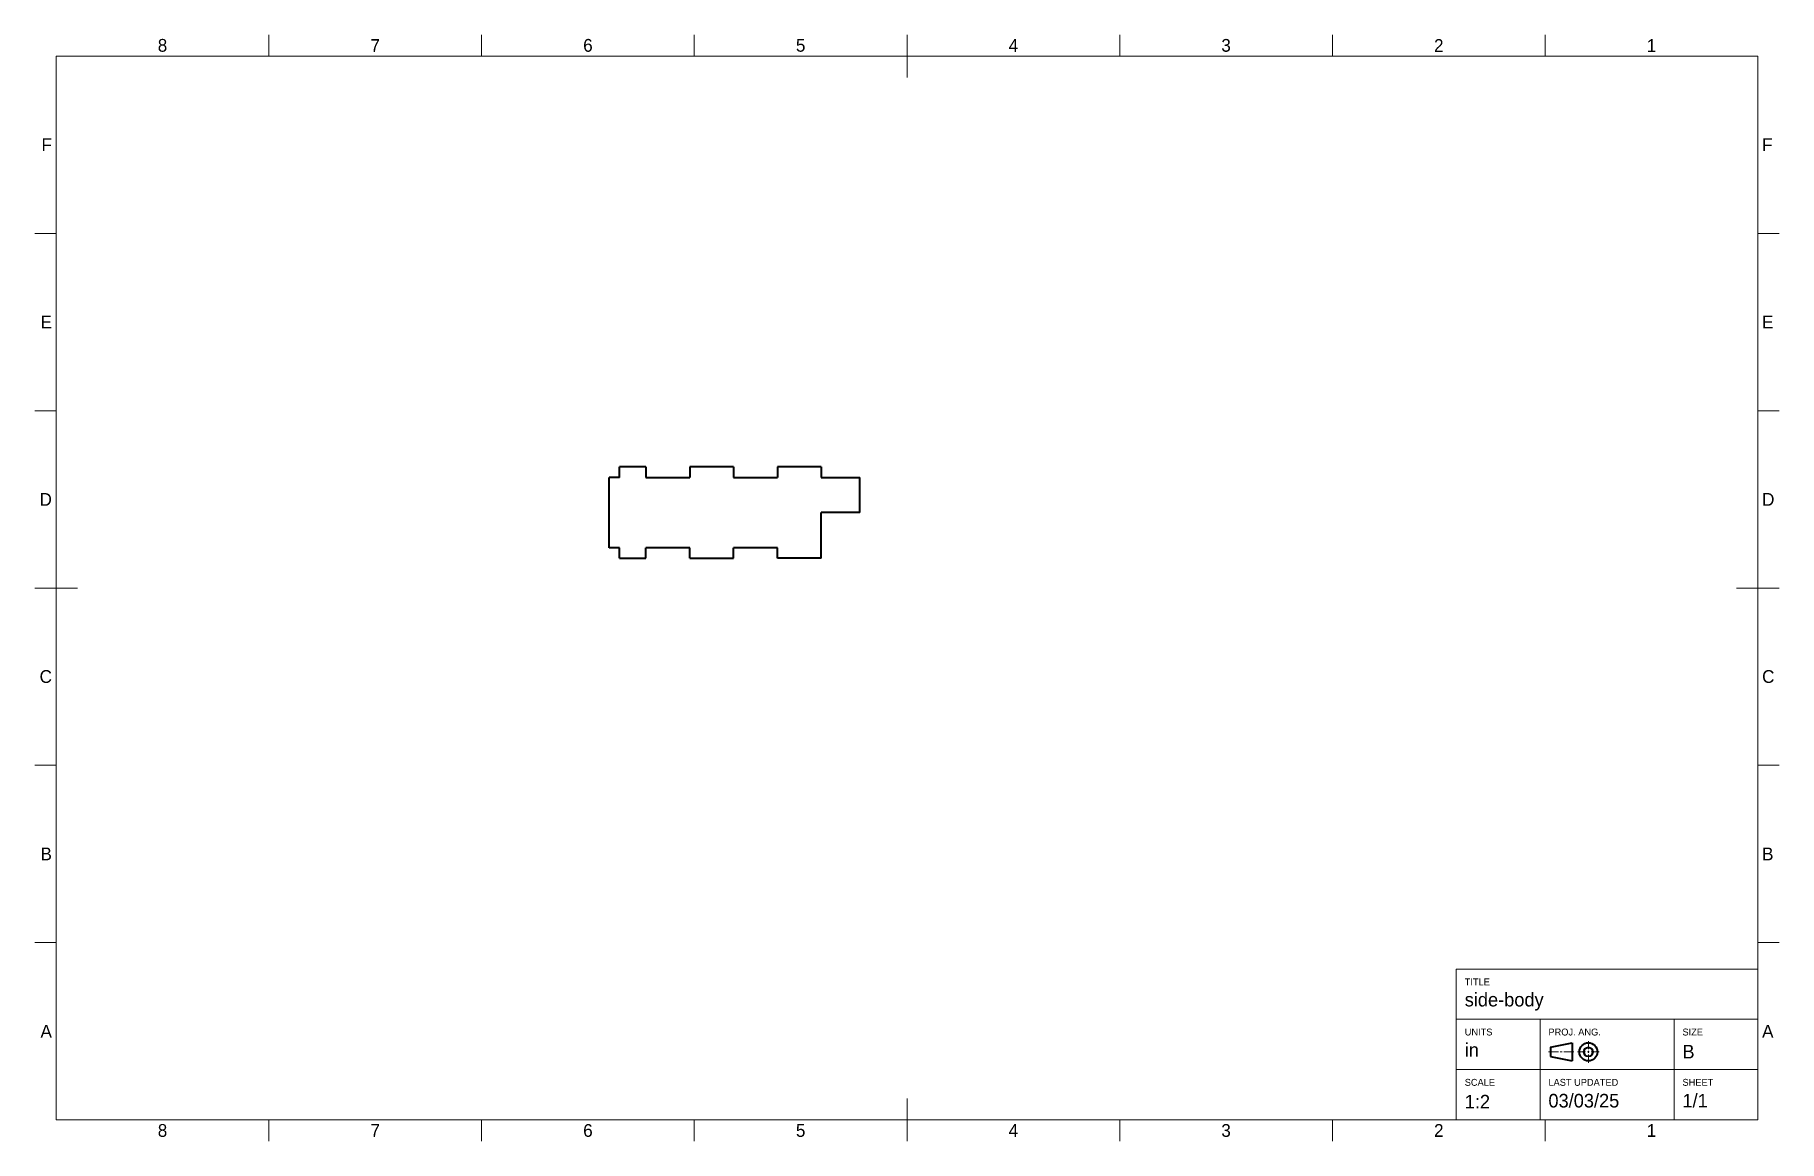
# Model space of a CAD drawing. Header units: inches. Extents: x 0.3 to 16.7, y 0.3 to 10.7.
import ezdxf

# ---------------------------------------------------------------- set-up
doc = ezdxf.new("R2010")
doc.units = ezdxf.units.IN
doc.header["$LTSCALE"] = 0.03937
doc.header["$MEASUREMENT"] = 0
doc.layers.add('Border', color=7, linetype='Continuous')
doc.layers.add('Geometries', color=7, linetype='Continuous')
doc.styles.add('Shapr1', font='txt', dxfattribs={"height": 0.119625})
doc.styles.add('Shapr10', font='txt', dxfattribs={"height": 0.119625})
doc.styles.add('Shapr11', font='txt', dxfattribs={"height": 0.119625})
doc.styles.add('Shapr12', font='txt', dxfattribs={"height": 0.119625})
doc.styles.add('Shapr14', font='txt', dxfattribs={"height": 0.119625})
doc.styles.add('Shapr15', font='txt', dxfattribs={"height": 0.119625})
doc.styles.add('Shapr18', font='txt', dxfattribs={"height": 0.119625})
doc.styles.add('Shapr3', font='txt', dxfattribs={"height": 0.119625})
doc.styles.add('Shapr4', font='txt', dxfattribs={"height": 0.119625})
doc.styles.add('Shapr5', font='txt', dxfattribs={"height": 0.119625})
doc.styles.add('Shapr6', font='txt', dxfattribs={"height": 0.119625})
doc.styles.add('Shapr7', font='txt', dxfattribs={"height": 0.119625})
doc.styles.add('Shapr8', font='txt', dxfattribs={"height": 0.119625})
doc.styles.add('Shapr9', font='txt', dxfattribs={"height": 0.119625})

# ---------------------------------------------------------------- blocks, each defined once
blk = doc.blocks.new('*U2')
at = {"layer": 'Border', "linetype": 'Continuous', "lineweight": 15}
for p, q in [((16.5, 1.917), (13.665, 1.917)), ((13.665, 0.5), (13.665, 1.917)), ((16.5, 0.5), (16.5, 1.917)), ((16.5, 1.445), (13.665, 1.445)), ((14.453, 0.5), (14.453, 1.445)), ((15.713, 0.5), (15.713, 1.445)), ((14.907, 1.165), (14.907, 1.241)), ((14.531, 1.139), (14.625, 1.139)), ((14.642, 1.139), (14.659, 1.139)), ((14.77, 1.139), (14.677, 1.139)), ((14.881, 1.139), (14.804, 1.139)), ((14.898, 1.139), (14.915, 1.139)), ((14.907, 1.131), (14.907, 1.148)), ((14.907, 1.114), (14.907, 1.037)), ((14.932, 1.139), (15.009, 1.139)), ((16.5, 0.972), (13.665, 0.972)), ((16.5, 0.5), (13.665, 0.5))]:
    blk.add_line(p, q, dxfattribs=at)
at = {"layer": 'Border', "linetype": 'Continuous', "lineweight": 40}
for p, q in [((14.549, 1.182), (14.753, 1.224)), ((14.549, 1.182), (14.549, 1.096)), ((14.753, 1.224), (14.753, 1.054)), ((14.549, 1.096), (14.753, 1.054))]:
    blk.add_line(p, q, dxfattribs=at)
for radius in [0.0853, 0.0427]:
    blk.add_circle((14.907, 1.139), radius, dxfattribs=at)

msp = doc.modelspace()

# ---------------------------------------------------------------- linework, layer by layer
at = {"layer": 'Border', "linetype": 'Continuous', "lineweight": 15}
for p, q in [((2.5, 10.5), (2.5, 10.7)), ((4.5, 10.5), (4.5, 10.7)), ((6.5, 10.5), (6.5, 10.7)), ((8.5, 10.3), (8.5, 10.7)), ((10.5, 10.5), (10.5, 10.7)), ((12.5, 10.5), (12.5, 10.7)), ((14.5, 10.5), (14.5, 10.7)), ((16.5, 10.5), (0.5, 10.5)), ((0.5, 10.5), (0.5, 0.5)), ((16.5, 0.5), (16.5, 10.5)), ((0.5, 8.833), (0.3, 8.833)), ((16.5, 8.833), (16.7, 8.833)), ((0.5, 7.167), (0.3, 7.167)), ((16.5, 7.167), (16.7, 7.167)), ((0.7, 5.5), (0.3, 5.5)), ((16.3, 5.5), (16.7, 5.5)), ((0.5, 3.833), (0.3, 3.833)), ((16.5, 3.833), (16.7, 3.833)), ((0.5, 2.167), (0.3, 2.167)), ((16.5, 2.167), (16.7, 2.167)), ((8.5, 0.7), (8.5, 0.3)), ((0.5, 0.5), (16.5, 0.5)), ((2.5, 0.5), (2.5, 0.3)), ((4.5, 0.5), (4.5, 0.3)), ((6.5, 0.5), (6.5, 0.3)), ((10.5, 0.5), (10.5, 0.3)), ((12.5, 0.5), (12.5, 0.3)), ((14.5, 0.5), (14.5, 0.3))]:
    msp.add_line(p, q, dxfattribs=at)
at = {"layer": 'Geometries', "linetype": 'Continuous', "lineweight": 40}
for p, q in [((6.044, 6.639), (5.797, 6.639)), ((5.797, 6.539), (5.797, 6.639)), ((6.044, 6.639), (6.044, 6.539)), ((6.457, 6.639), (6.457, 6.539)), ((6.869, 6.639), (6.457, 6.639)), ((6.869, 6.639), (6.869, 6.539)), ((7.282, 6.639), (7.282, 6.539)), ((7.694, 6.639), (7.282, 6.639)), ((7.694, 6.639), (7.694, 6.539)), ((5.797, 6.539), (5.701, 6.539)), ((5.701, 5.879), (5.701, 6.539)), ((6.044, 6.539), (6.457, 6.539)), ((6.869, 6.539), (7.282, 6.539)), ((7.694, 6.539), (8.056, 6.539)), ((8.056, 6.209), (8.056, 6.539)), ((8.056, 6.209), (7.694, 6.209)), ((7.694, 5.779), (7.694, 6.209)), ((5.797, 5.879), (5.701, 5.879)), ((5.797, 5.779), (5.797, 5.879)), ((5.797, 5.779), (6.044, 5.779)), ((6.457, 5.879), (6.044, 5.879)), ((6.044, 5.779), (6.044, 5.879)), ((6.457, 5.779), (6.457, 5.879)), ((6.457, 5.779), (6.869, 5.779)), ((7.282, 5.879), (6.869, 5.879)), ((6.869, 5.779), (6.869, 5.879)), ((7.282, 5.779), (7.282, 5.879)), ((7.694, 5.779), (7.282, 5.779))]:
    msp.add_line(p, q, dxfattribs=at)

# ---------------------------------------------------------------- block references
msp.add_blockref('*U2', (0, 0))

# ---------------------------------------------------------------- texts
at = {"layer": 'Border', "linetype": 'Continuous', "lineweight": 15, "char_height": 0.12, "width": 0.11962, "style": 'Shapr1'}
for s, insert, attachment_point in [('8', (1.5, 10.54), 8), ('6', (5.5, 10.54), 8), ('5', (7.5, 10.54), 8), ('3', (11.5, 10.54), 8), ('2', (13.5, 10.54), 8), ('7', (3.5, 10.54), 8), ('4', (9.5, 10.54), 8), ('1', (15.5, 10.54), 8), ('F', (0.46, 9.667), 6), ('F', (16.54, 9.667), 4), ('E', (0.46, 8), 6), ('E', (16.54, 8), 4), ('D', (0.46, 6.333), 6), ('D', (16.54, 6.333), 4), ('C', (0.46, 4.667), 6), ('C', (16.54, 4.667), 4), ('B', (0.46, 3), 6), ('B', (16.54, 3), 4), ('A', (0.46, 1.333), 6), ('A', (16.54, 1.333), 4), ('8', (1.5, 0.46), 2), ('7', (3.5, 0.46), 2), ('6', (5.5, 0.46), 2), ('5', (7.5, 0.46), 2), ('4', (9.5, 0.46), 2), ('3', (11.5, 0.46), 2), ('2', (13.5, 0.46), 2), ('1', (15.5, 0.46), 2)]:
    msp.add_mtext(s, dxfattribs=dict(at, insert=insert, attachment_point=attachment_point))
at = {"layer": 'Border', "linetype": 'Continuous', "lineweight": 15, "attachment_point": 1}
for s, insert, char_height, style in [('TITLE', (13.744, 1.829), 0.065, 'Shapr3'), ('side-body', (13.744, 1.694), 0.128, 'Shapr4'), ('UNITS', (13.744, 1.358), 0.065, 'Shapr5'), ('PROJ. ANG.', (14.531, 1.358), 0.065, 'Shapr7'), ('SIZE', (15.791, 1.358), 0.065, 'Shapr8'), ('in', (13.744, 1.221), 0.128, 'Shapr6'), ('B', (15.791, 1.205), 0.128, 'Shapr9'), ('SCALE', (13.744, 0.885), 0.065, 'Shapr10'), ('LAST UPDATED', (14.531, 0.885), 0.06496, 'Shapr12'), ('SHEET', (15.791, 0.885), 0.065, 'Shapr14'), ('1:2', (13.744, 0.735), 0.128, 'Shapr11'), ('03/03/25', (14.531, 0.744), 0.128, 'Shapr18'), ('1/1', (15.791, 0.744), 0.128, 'Shapr15')]:
    msp.add_mtext(s, dxfattribs=dict(at, insert=insert, char_height=char_height, style=style))

doc.saveas('drawing.dxf')
